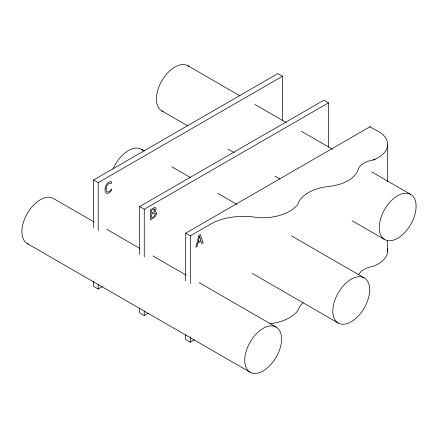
<?xml version="1.0" encoding="UTF-8"?>
<svg xmlns="http://www.w3.org/2000/svg" width="438" height="438" viewBox="0 0 438 438"><rect width="100%" height="100%" fill="white"/><g stroke="black" fill="none" stroke-linecap="round" stroke-linejoin="round"><path stroke-width="0.66" d="M93.584 227.705L93.584 179.974L277.823 73.6L282.433 76.261L282.433 120.581M93.584 179.974L98.189 182.635L282.433 76.261M139.645 254.297L139.645 206.566L323.885 100.192L328.489 102.853L328.489 147.179M139.645 206.566L144.25 209.227L328.489 102.853M185.701 280.889L185.701 233.158L370.493 126.472M93.584 281.574L93.584 286.348L98.189 289.009L102.333 286.611M185.701 233.158L190.311 235.819L211.039 223.851A46.795 27.019 0 0 1 257.418 217.593A38.675 22.327 0 0 0 297.796 204.376A38.38 22.157 0 0 1 328.889 186.429A36.19 20.893 0 0 0 358.202 169.501A20.964 12.105 0 0 1 373.11 159.974L375.191 159.695M139.645 308.166L139.645 312.94L144.25 315.601L148.394 313.203M185.701 334.758L185.701 339.532L190.311 342.193L194.456 339.8M369.946 126.79L374.55 129.445A32.182 18.582 0 0 1 373.11 159.974M187.886 65.766L240.035 95.873M254.85 104.425L286.255 122.558M301.07 131.11L332.48 149.243M371.594 171.827L410.702 194.406A26.056 15.045 -60 0 1 402.445 234.768A26.056 15.045 -60 0 1 379.877 221.743A26.056 15.045 -60 0 1 410.702 194.406M161.83 110.896L187.902 125.947M228.203 149.216L234.127 152.638M275.015 176.24L279.756 178.978M352.053 220.719L384.646 239.537M141.441 149.265L144.409 150.979M171.669 166.714L190.629 177.664M217.889 193.399L236.854 204.349M291.374 235.825L364.263 277.911A26.056 15.045 -60 0 1 356.001 318.273A26.056 15.045 -60 0 1 333.438 305.242A26.056 15.045 -60 0 1 364.263 277.911M252.277 273.427L338.207 323.036M94.241 222.071L53.354 198.463A26.056 15.045 -60 0 0 26.74 214.494A26.056 15.045 -60 0 0 28.481 244.163M106.686 229.255L139.87 248.417M152.911 255.94L186.095 275.102M199.131 282.63L276.17 327.104A26.056 15.045 -60 0 1 267.914 367.466A26.056 15.045 -60 0 1 245.346 354.441A26.056 15.045 -60 0 1 276.17 327.104M27.298 243.594L250.114 372.234M387.668 144.929L387.668 181.748M387.668 240.391L387.668 251.302M190.311 235.819L190.311 283.55M190.311 336.734L190.311 342.193M144.25 209.227L144.25 256.958M144.25 310.827L144.25 315.601M98.189 182.635L98.189 230.366M98.189 284.235L98.189 289.009M163.013 111.46A26.056 15.045 -60 0 1 161.83 80.806A26.056 15.045 -60 0 1 188.97 66.505M112.96 169.172A26.056 15.045 -60 0 1 143.034 150.442M269.803 323.726A38.675 22.327 0 0 0 297.796 310.75A38.38 22.157 0 0 1 303.107 302.817M358.684 274.675A20.964 12.105 0 0 1 373.11 266.342A32.182 18.582 0 0 0 387.395 248.319M106.155 188.274C105.892 189.687 106.193 192.6 108.279 191.975C109.971 192.134 112.008 186.626 111.537 190.453C102.695 200.735 102.974 180.878 111.537 181.699L111.537 183.319L109.73 183.166L107.759 184.436L106.554 186.495L106.155 188.274M155.183 214.078L154.187 216.35L151.619 218.042L151.619 214.302L154.472 212.923L155.041 213.218L155.183 214.078M156.393 213.328C156.355 216.668 153.07 218.557 150.453 219.86L150.453 209.747L154.181 207.667L155.485 207.585C157.466 208.674 153.765 211.904 155.446 211.707L156.289 212.496L156.393 213.328M154.773 209.725L154.28 211.313L151.619 213.186L151.619 210.224L154.324 208.926L154.773 209.725M197.828 243.238L197.034 246.517L195.857 247.202L198.808 235.381L200.243 234.549L203.199 242.959L201.967 243.67L201.173 241.305L197.828 243.238M199.498 236.356L198.151 241.902L200.85 240.342L199.498 236.356"/></g></svg>
